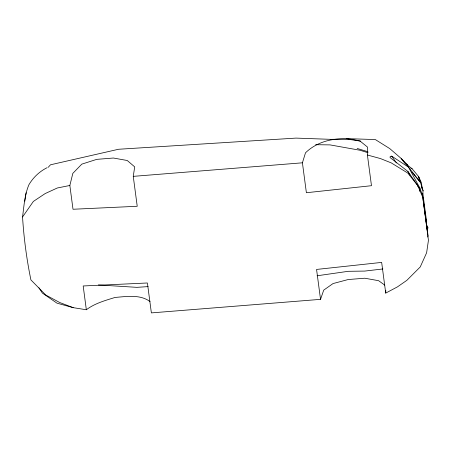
<?xml version="1.0" encoding="UTF-8"?>
<svg xmlns="http://www.w3.org/2000/svg" width="451" height="451" viewBox="0 0 451 451"><rect width="100%" height="100%" fill="white"/><g stroke="black" fill="none" stroke-linecap="round" stroke-linejoin="round"><path stroke-width="0.68" d="M367.407 155.014L367.486 147.077L360.078 141.078C341.469 136.117 319.686 138.987 305.496 152.816L302.418 162.811L306.387 192.729L371.477 185.699L367.407 155.014L380.418 158.56L391.265 162.901L407.783 173.066L417.694 185.485L422.75 197.273L428.45 240.231L426.623 252.769L420.242 266.947L406.847 280.347L397.449 286.875L385.729 293.094L381.659 262.409L316.563 269.439L320.537 299.351L151.373 312.898L147.404 282.986L83.181 285.968L86.338 309.752L73.192 307.655L56.95 303.145L42.355 293.065L38.949 287.794M385.729 293.094L385.797 290.483M419.751 191.331L419.864 188.011L408.555 167.208L401.164 158.436L389.726 148.576L375.333 139.562L346.227 138.609M426.415 224.53L426.528 221.148L422.829 193.254M427.187 230.32L422.576 195.542L423.094 190.722L418.59 176.555L412.113 168.764L406.148 164.096M73.192 307.655L59.633 302.491L45.776 295.027L30.899 279.891A547.689 492.678 8.7 0 1 22.55 216.987C24.01 206.146 24.591 194.956 28.898 184.769C33.165 177.457 39.553 171.436 47.135 167.659M24.822 201.197L26.096 192.746M133.254 176.358L134.708 166.881L127.244 160.5L113.393 158.025L96.756 159.361L81.794 164.141L72.82 173.387L69.849 185.479L73.006 209.258L137.228 206.276L133.254 176.358L302.418 162.811M427.255 230.833L427.976 227.541L426.404 224.581M427.757 237.006L428.055 235.659L423.371 200.374M320.537 299.351L323.717 290.128L333.047 283.561L348.116 279.552L364.752 278.216L378.603 280.691L384.788 285.117M22.55 216.987L33.357 201.439L45.179 193.564L57.311 187.988L69.849 185.479M48.212 167.304L50.512 164.79L118.545 149.264L295.98 138.102L330.775 139.342L347.242 139.111L360.704 141.14M86.338 309.752C94.766 303.36 105.134 300.524 115.078 297.44C126.573 296.516 140.131 294.182 150.036 301.561M411.898 172.096L420.309 182.238L408.555 167.208L391.705 156.153L390.228 156.452L390.059 157.557L407.907 171.448L417.694 185.485M317.076 275.781L348.285 271.305L364.752 271.079L382.888 268.959M148.114 286.605L136.867 287.343L98.38 284.936M315.627 144.703L330.031 144.895L359.988 150.251L368.061 152.737M357.209 148.464L367.92 151.733M410.867 168.144L412.113 168.764M406.114 164.096L407.873 165.263L401.164 158.436L405.455 163.905M417.31 185.789L419.864 188.011L422.576 195.542M391.705 156.153L396.452 162.946M407.907 171.448L409.987 175.061M421.437 186.979L423.094 190.722M418.99 178.545L418.59 176.555L421.437 182.79L422.271 189.07"/></g></svg>
